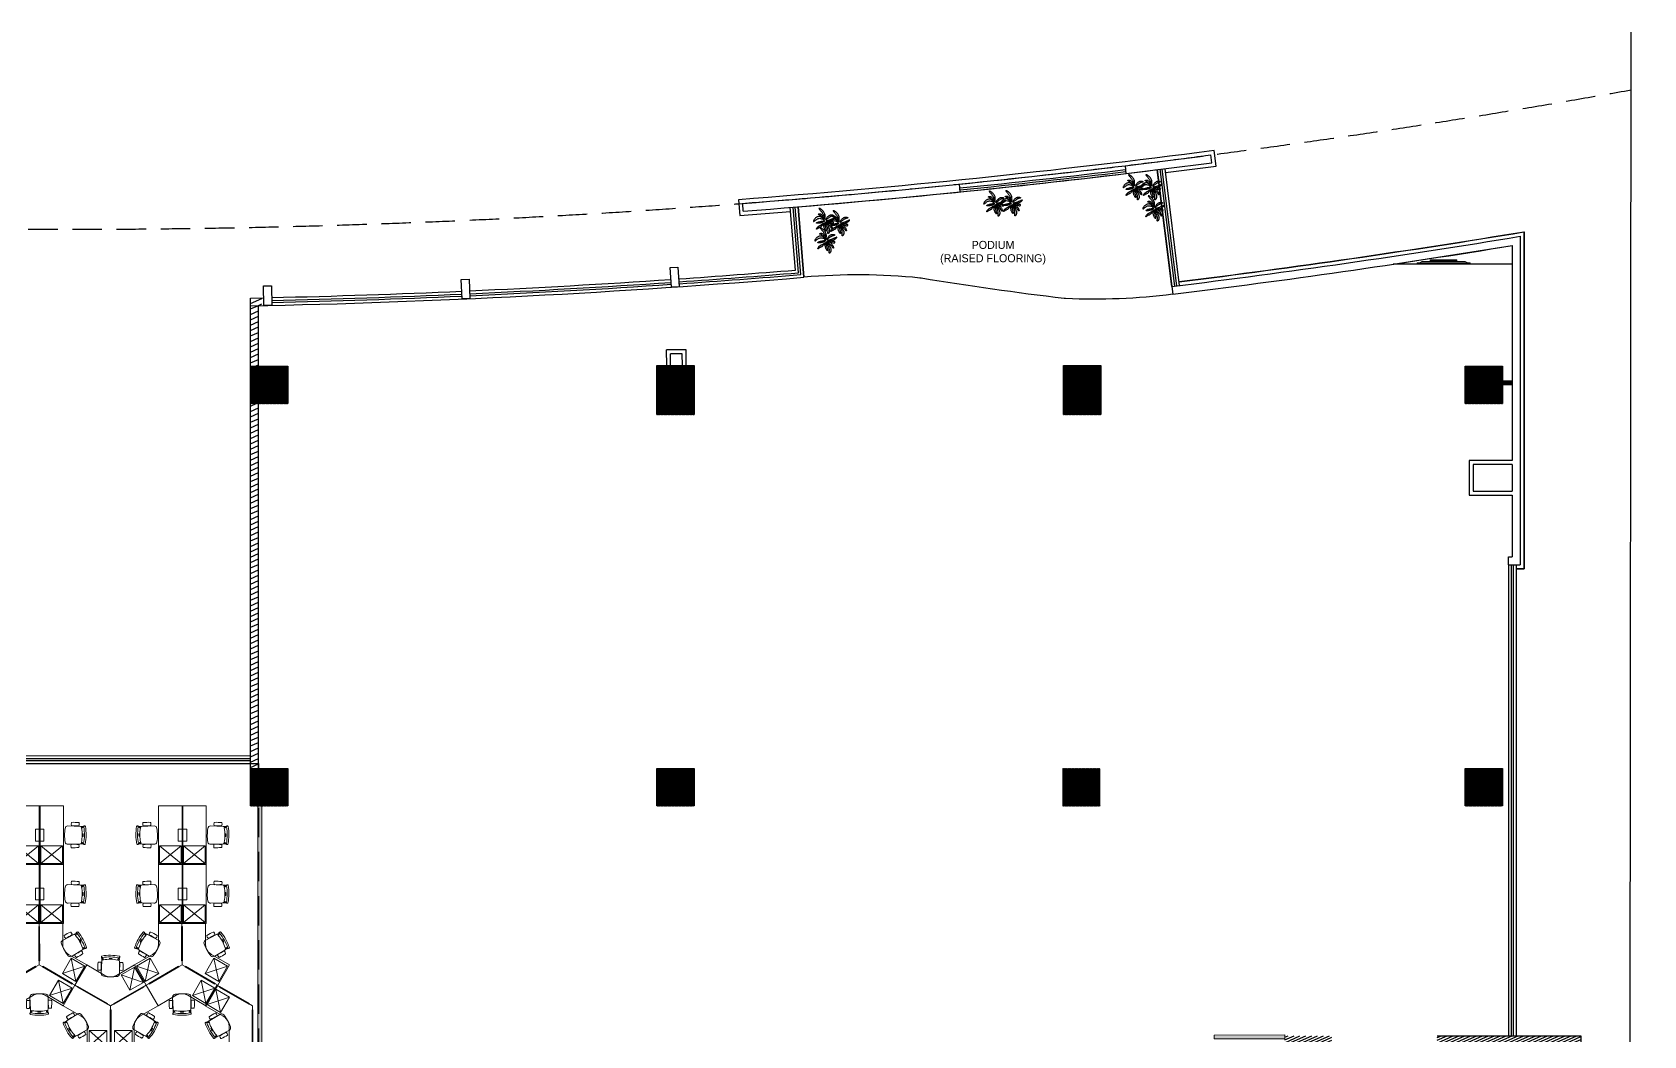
# Model space of a CAD drawing. Header units: millimetres. Extents: x -774950 to -670403, y -1165325 to -1109738.
# Drawn here: x -711468 to -670403, y -1135600 to -1110031 of the extents above; entities that cross this region are included whole.
import ezdxf

# ---------------------------------------------------------------- set-up
doc = ezdxf.new("R2010")
doc.units = ezdxf.units.MM
doc.header["$LTSCALE"] = 3000
doc.header["$MEASUREMENT"] = 0
doc.linetypes.add('HIDDEN', pattern=[0.375, 0.25, -0.125])
doc.linetypes.add('HIDDENX2', pattern=[0.75, 0.5, -0.25])
doc.layers.get('0').update_dxf_attribs({"linetype": 'CONTINUOUS'})
for name, color, linetype, lineweight in [('A-Bushes', 75, 'CONTINUOUS', 0), ('A-WALL', 26, 'CONTINUOUS', 25), ('AI-FURN', 7, 'CONTINUOUS', 20), ('I- FURN', 251, 'CONTINUOUS', 9), ('PR-HATCH', 8, 'CONTINUOUS', 0), ('T-LAYOUT', 7, 'CONTINUOUS', 13), ('TOA- AV', 7, 'CONTINUOUS', 9)]:
    doc.layers.add(name, color=color, linetype=linetype, lineweight=lineweight)
for name, color, linetype in [('acp', 185, 'CONTINUOUS'), ('CORE-COLUMN', 250, 'CONTINUOUS'), ('HATCH', 8, 'CONTINUOUS'), ('plant', 112, 'CONTINUOUS'), ('RADIUS', 8, 'HIDDEN'), ('SLABLINE', 3, 'CONTINUOUS'), ('STR_COL', 3, 'CONTINUOUS'), ('str_col_hatch', 8, 'CONTINUOUS'), ('WALL', 16, 'CONTINUOUS'), ('wall_hatch', 185, 'CONTINUOUS'), ('WIN', 5, 'CONTINUOUS')]:
    doc.layers.add(name, color=color, linetype=linetype)
doc.layers.add('PR-FULL HT', color=7, linetype='CONTINUOUS', lineweight=13, true_color=0x6e3e30)
doc.styles.add('CENTURY GOTHIC', font='GOTHIC.TTF')
pattern_1 = [(25, (-15832.223, -471116.0655), (-2.641364136, 5.66442367), [])]
pattern_2 = [(24.585875, (61101.65, -943474.8), (-52.007078, 113.667338), [])]

# ---------------------------------------------------------------- blocks, each defined once
blk = doc.blocks.new('vw layout final block')
at = {"layer": 'str_col_hatch', "linetype": 'Continuous'}
h = blk.add_hatch(dxfattribs=at)
h.set_pattern_fill('ANSI31', color=256, scale=50, angle=340, style=0)
h.set_pattern_definition(pattern_1)
h.paths.add_polyline_path([(-591286, -1025974), (-591286, -1026924), (-590336, -1026924), (-590336, -1025974)])
h.paths.add_polyline_path([(-579986, -1025974), (-580936, -1025974), (-580936, -1026924), (-579986, -1026924)])
h.paths.add_polyline_path([(-579986, -1036224), (-580936, -1036224), (-580936, -1037174), (-579986, -1037174)])
h.paths.add_polyline_path([(-590336, -1036224), (-591286, -1036224), (-591286, -1037174), (-590336, -1037174)])
h.paths.add_polyline_path([(-600786, -1036224), (-601636, -1036224), (-601636, -1037174), (-600786, -1037174)])
h.paths.add_polyline_path([(-600686, -1036224), (-600786, -1036224), (-600786, -1037174), (-600686, -1037174)])
h = blk.add_hatch(dxfattribs=at)
h.set_pattern_fill('ANSI31', color=256, scale=50, angle=340, style=0)
h.set_pattern_definition(pattern_1)
h.paths.add_polyline_path([(-569636, -1025959), (-570586, -1025959), (-570586, -1027209), (-569636, -1027209)])
h.paths.add_polyline_path([(-559270, -1025959), (-560220, -1025959), (-560220, -1027209), (-559270, -1027209)])
h.paths.add_polyline_path([(-549986, -1026924), (-549036, -1026924), (-549036, -1025974), (-549986, -1025974)])
h.paths.add_polyline_path([(-549986, -1037174), (-549036, -1037174), (-549036, -1036224), (-549986, -1036224)])
h.paths.add_polyline_path([(-560236, -1036224), (-560236, -1037174), (-559286, -1037174), (-559286, -1036224)])
h.paths.add_polyline_path([(-570586, -1036224), (-570586, -1037174), (-569636, -1037174), (-569636, -1036224)])
at = {"layer": 'str_col_hatch'}
h = blk.add_hatch(dxfattribs=at)
h.set_pattern_fill('ANSI31', color=256, scale=500, angle=-20.4141, style=0)
h.set_pattern_definition([(24.585875, (62065.74, -943474.8), (-26.003539, 56.833669), [])])
h.paths.add_polyline_path([(-553382, -1043234), (-553382, -1043034), (-554582, -1043034), (-554582, -1043234)])
h.paths.add_polyline_path([(-547036, -1043234), (-547036, -1043034), (-550696, -1043034), (-550696, -1043234)])
h.paths.add_polyline_path([(-547036, -1046774), (-547036, -1046574), (-550696, -1046574), (-550696, -1046774)])
h.paths.add_polyline_path([(-550703, -1046574), (-554582, -1046574), (-554582, -1046774), (-550703, -1046774)])
at = {"layer": 'wall_hatch'}
h = blk.add_hatch(dxfattribs=at)
h.set_pattern_fill('ANSI31', color=256, scale=1000, angle=-20.4141, style=0)
h.set_pattern_definition(pattern_2)
h.paths.add_polyline_path([(-580650, -1024231), (-580936, -1024237), (-580936, -1024437, 0.000319), (-580646, -1024431)])
h = blk.add_hatch(dxfattribs=at)
h.set_pattern_fill('ANSI31', color=256, scale=1000, angle=-20.4141, style=0)
h.set_pattern_definition(pattern_2)
h.paths.add_polyline_path([(-580736, -1024433, -0.00022), (-580936, -1024437), (-580936, -1025974), (-580736, -1025974)])
h.paths.add_polyline_path([(-580736, -1026924), (-580936, -1026924), (-580936, -1036224), (-580736, -1036224)])
at = {"layer": 'acp'}
for p, q in [((-548492, -1022554), (-548492, -1031128)), ((-548486, -1022547), (-548486, -1031134)), ((-548686, -1031128), (-548492, -1031128)), ((-548686, -1031134), (-548486, -1031134))]:
    blk.add_line(p, q, dxfattribs=at)
at = {"layer": 'acp', "elevation": 0}
blk.add_lwpolyline([(-557622, -1021041), (-556332, -1020876), (-556383, -1020479, -0.013516), (-568503, -1021733), (-568472, -1022132), (-567176, -1022030)], format="xyb", dxfattribs=at)
at = {"layer": 'acp'}
for radius, end in [(228600, 279.35267), (228606, 279.3509)]:
    blk.add_arc((-585636, -796986), radius, 277.12693, end, dxfattribs=at)
at = {"layer": 'CORE-COLUMN'}
blk.add_lwpolyline([(-550696, -1043034), (-547036, -1043034), (-547036, -1043234), (-547036, -1043234), (-550696, -1043234)], dxfattribs=at)
at = {"layer": 'HATCH', "linetype": 'Continuous'}
blk.add_lwpolyline([(-545798, -1069904), (-545779, -1043935), (-545435, -1043810), (-546122, -1043559), (-545778, -1043435), (-545759, -1017465)], dxfattribs=at)
at = {"layer": 'RADIUS', "linetype": 'HIDDEN'}
blk.add_arc((-585636, -796986), 225500, 258.03557, 280.18531, dxfattribs=at)
at = {"layer": 'SLABLINE'}
for p, q in [((-557460, -1023943), (-557833, -1020967)), ((-566984, -1021914), (-566837, -1023708)), ((-548886, -1031034), (-548886, -1043034)), ((-600686, -1036100), (-580936, -1036097))]:
    blk.add_line(p, q, dxfattribs=at)
for radius, start, end in [(225500, 275.79395, 276.87259), (227500, 271.18378, 274.7399)]:
    blk.add_arc((-585636, -796986), radius, start, end, dxfattribs=at)
at = {"layer": 'STR_COL'}
for points in [[(-580936, -1026924), (-580936, -1025974), (-579986, -1025974), (-579986, -1026924), (-580936, -1026924)], [(-570586, -1027209), (-570586, -1025959), (-569636, -1025959), (-569636, -1027209), (-570586, -1027209)], [(-560220, -1027209), (-560220, -1025959), (-559270, -1025959), (-559270, -1027209), (-560220, -1027209)], [(-549986, -1026924), (-549986, -1025974), (-549036, -1025974), (-549036, -1026924), (-549986, -1026924)], [(-580936, -1037174), (-580936, -1036224), (-579986, -1036224), (-579986, -1037174), (-580936, -1037174)], [(-570586, -1037174), (-570586, -1036224), (-569636, -1036224), (-569636, -1037174), (-570586, -1037174)], [(-549986, -1037174), (-549986, -1036224), (-549036, -1036224), (-549036, -1037174), (-549986, -1037174)]]:
    blk.add_lwpolyline(points, dxfattribs=at)
at = {"layer": 'WALL'}
for p, q in [((-558652, -1020865), (-558629, -1021064)), ((-556444, -1020790), (-556470, -1020591)), ((-562852, -1021533), (-562872, -1021334)), ((-568380, -1022025), (-568395, -1021826)), ((-548786, -1022900), (-548786, -1028381)), ((-548586, -1022665), (-548586, -1031034)), ((-570245, -1023463), (-570045, -1023450)), ((-570211, -1023962), (-570245, -1023463)), ((-570045, -1023450), (-570011, -1023948)), ((-580607, -1023930), (-580407, -1023926)), ((-580596, -1024430), (-580607, -1023930)), ((-580407, -1023926), (-580396, -1024425)), ((-575568, -1023762), (-575368, -1023753)), ((-575546, -1024262), (-575568, -1023762)), ((-575368, -1023753), (-575346, -1024253)), ((-570011, -1023948), (-570211, -1023962)), ((-557460, -1023943), (-557436, -1024142)), ((-580936, -1024237), (-580600, -1024230)), ((-580936, -1025974), (-580936, -1024237)), ((-580736, -1025974), (-580736, -1024433)), ((-580396, -1024425), (-580596, -1024430)), ((-575346, -1024253), (-575546, -1024262)), ((-569835, -1025558), (-570335, -1025560)), ((-570333, -1025960), (-570335, -1025560)), ((-569935, -1025658), (-570235, -1025660)), ((-570233, -1025960), (-570235, -1025660)), ((-569933, -1025958), (-569935, -1025658)), ((-569833, -1025958), (-569835, -1025558)), ((-580936, -1036224), (-580936, -1026924)), ((-580736, -1036224), (-580736, -1026924)), ((-549882, -1028381), (-549882, -1029258)), ((-548786, -1028381), (-549882, -1028381)), ((-548786, -1028481), (-549782, -1028481)), ((-549782, -1028481), (-549782, -1029158)), ((-548786, -1028481), (-548786, -1029158)), ((-549882, -1029258), (-548786, -1029258)), ((-549782, -1029158), (-548786, -1029158)), ((-548786, -1029258), (-548786, -1030834)), ((-548886, -1030834), (-548786, -1030834)), ((-548886, -1031034), (-548886, -1030834)), ((-548886, -1031034), (-548586, -1031034))]:
    blk.add_line(p, q, dxfattribs=at)
for radius, start, end in [(225500, 276.87259, 277.43156), (225700, 276.87259, 277.43156), (225500, 274.3849, 275.79395), (225700, 274.3849, 275.79395), (228700, 277.07684, 279.32315), (228900, 277.07684, 279.26421)]:
    blk.add_arc((-585636, -796986), radius, start, end, dxfattribs=at)
at = {"layer": 'WIN'}
for p, q in [((-557386, -1023934), (-557758, -1020957)), ((-557336, -1023928), (-557709, -1020951)), ((-557262, -1023919), (-557634, -1020942)), ((-567053, -1023525), (-567184, -1021930)), ((-566972, -1023593), (-567109, -1021924)), ((-566918, -1023639), (-567059, -1021920)), ((-548811, -1031034), (-548811, -1043034)), ((-548761, -1031034), (-548761, -1043034)), ((-548686, -1031034), (-548686, -1043034)), ((-600686, -1035900), (-580936, -1035897)), ((-600686, -1035975), (-580936, -1035972)), ((-600686, -1036025), (-580936, -1036022))]:
    blk.add_line(p, q, dxfattribs=at)
for radius, start, end in [(225600, 275.79395, 276.87259), (225650, 275.79395, 276.87259), (225700, 275.79395, 276.87259), (227300, 273.93832, 274.68953), (227375, 273.93832, 274.70843), (227425, 273.93833, 274.72102), (227300, 271.31994, 272.54218), (227375, 271.31989, 272.54218), (227300, 272.59259, 273.88776), (227375, 272.59257, 273.88774), (227425, 272.59256, 273.88773), (227425, 271.31987, 272.54218)]:
    blk.add_arc((-585636, -796986), radius, start, end, dxfattribs=at)
blk = doc.blocks.new('PLANTER')
at = {"layer": 'plant', "color": 95, "true_color": 0x33c744}
blk.add_line((4, 1.5), (0, 0), dxfattribs=at)
for points in [[(-12.9, -1.2), (-13.5, -1.7), (-14.1, -2.2), (-14.6, -2.6), (-14.9, -3.1), (-15.2, -3.5), (-15.4, -3.8), (-15.5, -4.1), (-15.4, -4.2), (-15.2, -4.2), (-14.8, -4.1), (-14.4, -3.9), (-13.9, -3.7), (-13.3, -3.4), (-12.7, -3.1), (-12, -2.8), (-11.4, -2.5), (-10.7, -2.2), (-10, -2), (-9.3, -1.8), (-8.7, -1.6), (-8, -1.4), (-7.3, -1.3), (-6.6, -1.1), (-5.9, -1), (-5.2, -0.8), (-4.5, -0.7), (-3.8, -0.6), (-3.3, -0.4), (-2.8, -0.3), (-2.4, -0.2), (-2.1, 0), (-2.1, 0.2), (-2.2, 0.3), (-2.4, 0.5), (-2.9, 0.7), (-3.4, 0.8), (-4.1, 1), (-4.8, 1.1), (-5.6, 1.1), (-6.5, 1.1), (-7.3, 1), (-8.2, 0.8), (-9, 0.6), (-9.9, 0.3), (-10.7, 0), (-11.5, -0.4), (-12.2, -0.8)], [(-6, 3.1), (-6.6, 3.6), (-7.1, 4), (-7.6, 4.5), (-8.1, 5), (-8.6, 5.5), (-9, 6.1), (-9.5, 6.8), (-9.9, 7.5), (-10.3, 8.2), (-10.7, 9.1), (-11.1, 9.9), (-11.4, 10.7), (-11.7, 11.4), (-11.9, 12), (-12, 12.4), (-12, 12.7), (-11.9, 12.8), (-11.7, 12.6), (-11.4, 12.4), (-11.1, 12), (-10.7, 11.4), (-10.2, 10.9), (-9.8, 10.3), (-9.3, 9.6), (-8.9, 9), (-8.4, 8.4), (-8, 7.8), (-7.5, 7.2), (-7.1, 6.6), (-6.6, 6), (-6.1, 5.4), (-5.5, 4.8), (-4.9, 4.2), (-4.3, 3.6), (-3.8, 3.1), (-3.2, 2.6), (-2.8, 2.1), (-2.4, 1.7), (-2.2, 1.5), (-2.2, 1.3), (-2.3, 1.2), (-2.6, 1.3), (-3, 1.4), (-3.5, 1.7), (-4.1, 2), (-4.7, 2.3), (-5.3, 2.7)], [(-3.4, 12.9), (-4, 13.4), (-4.7, 13.7), (-5.3, 14), (-5.9, 14.2), (-6.5, 14.4), (-7, 14.4), (-7.4, 14.5), (-7.6, 14.4), (-7.7, 14.3), (-7.7, 14.1), (-7.6, 13.9), (-7.3, 13.7), (-7, 13.3), (-6.7, 13), (-6.2, 12.6), (-5.8, 12.1), (-5.4, 11.6), (-5, 11.1), (-4.6, 10.5), (-4.2, 9.9), (-3.8, 9.2), (-3.4, 8.5), (-3, 7.8), (-2.6, 7), (-2.3, 6.2), (-1.9, 5.4), (-1.6, 4.6), (-1.3, 3.9), (-1.1, 3.3), (-0.8, 2.9), (-0.6, 2.6), (-0.5, 2.5), (-0.3, 2.6), (-0.3, 2.9), (-0.2, 3.3), (-0.2, 4), (-0.3, 4.7), (-0.4, 5.5), (-0.5, 6.3), (-0.6, 7.2), (-0.8, 8.1), (-1, 8.9), (-1.3, 9.7), (-1.6, 10.4), (-2, 11.2), (-2.4, 11.8), (-2.9, 12.4)], [(4.7, 9.4), (5.6, 10.3), (6.6, 10.9), (7.6, 11.5), (8.6, 12), (9.6, 12.4), (10.7, 12.7), (11.7, 13), (12.7, 13.1), (13.6, 13.2), (14.5, 13.3), (15.2, 13.3), (15.8, 13.2), (16.3, 13.1), (16.7, 13), (16.8, 12.8), (16.8, 12.6), (16.5, 12.4), (16.1, 12.2), (15.4, 11.9), (14.7, 11.6), (13.9, 11.3), (13.1, 11), (12.2, 10.7), (11.3, 10.4), (10.5, 10), (9.7, 9.7), (9, 9.3), (8.2, 8.9), (7.5, 8.5), (6.8, 8), (6.2, 7.5), (5.5, 6.8), (4.8, 6.2), (4.2, 5.4), (3.5, 4.8), (3, 4.1), (2.5, 3.6), (2, 3.2), (1.7, 3), (1.6, 3.1), (1.5, 3.4), (1.6, 4), (1.8, 4.7), (2.2, 5.6), (2.7, 6.6), (3.3, 7.6), (3.9, 8.5)], [(-9, -10.5), (-9.3, -10.9), (-9.5, -11.2), (-9.6, -11.5), (-9.6, -11.7), (-9.5, -11.9), (-9.3, -11.9), (-9, -11.9), (-8.6, -11.7), (-8, -11.4), (-7.4, -11.1), (-6.7, -10.6), (-6, -10.1), (-5.2, -9.5), (-4.5, -8.8), (-3.8, -8), (-3.1, -7.3), (-2.6, -6.4), (-2.1, -5.6), (-1.7, -4.8), (-1.4, -4.1), (-1.2, -3.4), (-1, -2.9), (-1, -2.5), (-1, -2.2), (-1.2, -2.2), (-1.5, -2.4), (-1.8, -2.7), (-2.2, -3.2), (-2.7, -3.7), (-3.2, -4.4), (-3.7, -5), (-4.4, -5.7), (-5, -6.4), (-5.7, -7.1), (-6.3, -7.7), (-7, -8.3), (-7.6, -8.9), (-8.1, -9.5), (-8.6, -10)], [(3.1, -13.8), (3.3, -14.3), (3.6, -14.8), (3.8, -15.3), (4, -15.7), (4.1, -16.1), (4.2, -16.3), (4.4, -16.5), (4.5, -16.4), (4.6, -16.2), (4.7, -15.9), (4.8, -15.4), (4.8, -14.8), (4.8, -14.2), (4.8, -13.5), (4.7, -12.8), (4.5, -12.1), (4.2, -11.4), (3.9, -10.7), (3.6, -10.1), (3.2, -9.5), (2.8, -8.9), (2.4, -8.3), (2, -7.7), (1.6, -7.1), (1.3, -6.4), (1, -5.8), (0.7, -5.2), (0.5, -4.7), (0.3, -4.2), (0.1, -4), (0, -3.8), (-0.1, -3.9), (-0.2, -4.2), (-0.2, -4.7), (-0.3, -5.4), (-0.2, -6.1), (-0.2, -6.9), (0, -7.8), (0.1, -8.6), (0.3, -9.4), (0.6, -10.1), (0.9, -10.8), (1.3, -11.3), (1.7, -11.9), (2, -12.4), (2.4, -12.8), (2.7, -13.3)], [(9.1, -8.3), (9.2, -8.1), (9.2, -7.8), (8.9, -7.3), (8.5, -6.7), (7.9, -6), (7.3, -5.2), (6.5, -4.5), (5.7, -3.7), (4.9, -3), (4.1, -2.3), (3.3, -1.7), (2.6, -1.1), (1.9, -0.7), (1.3, -0.4), (0.9, -0.3), (0.6, -0.3), (0.4, -0.4), (0.5, -0.8), (0.6, -1.3), (1, -1.8), (1.4, -2.5), (2, -3.2), (2.6, -4), (3.4, -4.7), (4.2, -5.5), (5.1, -6.2), (6, -6.8), (6.8, -7.4), (7.6, -7.8), (8.3, -8.2), (8.8, -8.3)]]:
    blk.add_lwpolyline(points, close=True, dxfattribs=at)
for points in [[(-4.3, 1), (-7.1, 1.6), (-9.2, 2.1), (-10.8, 2.6), (-11.9, 3), (-12.6, 3.4), (-13, 3.7), (-13.2, 4), (-13.2, 4.3), (-13.2, 4.6), (-13.2, 4.8), (-13.1, 5), (-13, 5.2), (-12.8, 5.3), (-12.6, 5.4), (-12.4, 5.4), (-12.2, 5.4), (-11.9, 5.3), (-11.6, 5.1), (-11.1, 4.8), (-10.3, 4.4), (-9.2, 3.9), (-7.8, 3.3), (-5.8, 2.6), (-3.4, 1.7)], [(0, 0), (2.1, 1.4), (4, 2.3), (5.7, 2.9), (7.2, 3.1), (8.5, 3), (9.6, 2.7), (10.6, 2.2), (11.4, 1.6), (12.1, 0.9), (12.8, 0.2), (13.3, -0.6), (13.7, -1.4), (14.1, -2.3), (14.4, -3.1), (14.6, -4), (14.7, -4.8), (14.8, -5.6), (14.8, -6.3), (14.8, -7), (14.7, -7.5), (14.6, -7.9), (14.5, -8.2), (14.3, -8.4), (14.2, -8.4), (14, -8.2), (13.7, -7.8), (13.5, -7.3), (13.3, -6.7), (13, -5.9), (12.6, -5.1), (12.3, -4.3), (11.9, -3.5), (11.5, -2.6), (11, -1.8), (10.3, -1.1), (9.5, -0.4), (8.5, 0.3), (7.3, 0.8), (5.8, 1.2), (4, 1.5)], [(1.9, 2), (5, 3.1), (7.6, 3.9), (9.5, 4.3), (10.9, 4.5), (11.9, 4.5), (12.6, 4.5), (13, 4.4), (13.2, 4.4), (13.2, 4.6), (13.2, 4.8), (13.1, 5.1), (12.9, 5.4), (12.6, 5.8), (12.2, 6.1), (11.7, 6.4), (11.2, 6.7), (10.7, 6.8), (10, 6.8), (9.2, 6.7), (8.2, 6.3), (7.1, 5.7), (5.6, 4.8), (3.9, 3.6), (1.9, 2)], [(-1.9, -0.6), (-4.4, -1.7), (-6.5, -2.7), (-8.2, -3.6), (-9.6, -4.4), (-10.7, -5.2), (-11.6, -5.9), (-12.3, -6.5), (-12.8, -7.2), (-13.2, -7.8), (-13.6, -8.3), (-13.9, -8.9), (-14.1, -9.5), (-14.3, -10), (-14.4, -10.5), (-14.5, -11), (-14.5, -11.4), (-14.5, -11.9), (-14.4, -12.3), (-14.4, -12.7), (-14.3, -13), (-14.2, -13.3), (-14, -13.5), (-13.9, -13.6), (-13.8, -13.6), (-13.6, -13.5), (-13.4, -13.3), (-13.3, -13), (-13.1, -12.6), (-12.9, -12.2), (-12.6, -11.7), (-12.4, -11.2), (-12.1, -10.6), (-11.8, -10.1), (-11.5, -9.5), (-11.2, -9), (-10.8, -8.4), (-10.3, -7.9), (-9.8, -7.3), (-9.2, -6.7), (-8.6, -6.2), (-7.8, -5.6), (-7, -5), (-6.1, -4.4), (-5.2, -3.7), (-4.4, -3), (-3.5, -2.3), (-2.7, -1.5), (-1.9, -0.6)]]:
    blk.add_lwpolyline(points, dxfattribs=at)
blk = doc.blocks.new('CHAIR - STEELCASE - LETSB')
at = {"layer": 'I- FURN'}
blk.add_lwpolyline([(-513, 242, 0.34479), (-528, 230, 0.096497), (-528, -218, 0.361045), (-516, -229), (-494, -229, 0.246071), (-466, -205, -0.226994), (-446, -191), (-440, -191, 0.417254), (-430, -177, -0.104406), (-430, 189, 0.398452), (-439, 204, -0.367565), (-466, 218, 0.274839), (-497, 242)], format="xyb", close=True, dxfattribs=at)
at = {"layer": 'I- FURN', "color": 24, "lineweight": 9}
for points in [[(-508, -229, 0.46809), (-488, -205, -0.090711), (-488, 218, 0.462177), (-507, 242, -100.177069)], [(-488, 217), (-478, 217, -0.321496), (-469, 210, 0.282757), (-430, 188, -1.025051)], [(-488, -205), (-478, -205, 0.321496), (-469, -198, -0.282757), (-430, -176, 1.025051)]]:
    blk.add_lwpolyline(points, format="xyb", dxfattribs=at)
at = {"layer": 'I- FURN', "color": 8, "lineweight": 5}
for points in [[(-471, -25, -0.007805), (-471, 37, -0.087218), (-470, 43, -0.229267), (-469, 43), (-466, 43, -0.210582), (-464, 38, 0.008162), (-464, -24, -0.166545), (-465, -31, -0.375811), (-466, -31), (-469, -31, -0.246214), (-471, -28, 0.024513), (-471, -25, -1.199362)], [(-446, -191), (-440, -191, 0.15219), (-410, -215, -0.211085), (-414, -217), (-459, -217, -0.414214), (-464, -212), (-464, -202)]]:
    blk.add_lwpolyline(points, format="xyb", dxfattribs=at)
blk.add_lwpolyline([(-464, 213, 0.188155), (-445, 203), (-439, 204, -0.15219), (-410, 229, 0.211085), (-414, 230), (-459, 229, 0.414214), (-464, 223)], format="xyb", close=True, dxfattribs=at)
at = {"layer": 'I- FURN'}
blk.add_lwpolyline([(-95, -229), (-390, -220, -0.232948), (-440, -191, 0.417374), (-430, -177, -0.10441), (-430, 189, 0.39834), (-439, 204, -0.21659), (-401, 231), (-78, 242, -0.366213), (-13, 173, -0.077985), (-14, -173, -0.376278), (-95, -229)], format="xyb", dxfattribs=at)
at = {"layer": 'I- FURN', "color": 24, "lineweight": 9}
for points in [[(-370, 258, -0.089353), (-370, 317, -0.334929), (-361, 325, -0.034973), (-180, 330, -0.382328), (-170, 321, -0.10237), (-170, 253, -0.318036), (-180, 244, -0.036857), (-361, 249, -0.333729)], [(-370, -242, 0.089353), (-370, -301, 0.334929), (-361, -309, 0.034973), (-180, -315, 0.382328), (-170, -305, 0.10237), (-170, -238, 0.318036), (-180, -229, 0.036857), (-361, -234, 0.333729)]]:
    blk.add_lwpolyline(points, format="xyb", close=True, dxfattribs=at)
at = {"layer": 'I- FURN', "color": 8, "lineweight": 5}
for points in [[(-216, 237), (-214, 243)], [(-184, 244), (-186, 238)], [(-218, -225), (-217, -228)], [(-188, -228), (-189, -226)]]:
    blk.add_lwpolyline(points, dxfattribs=at)
blk = doc.blocks.new('FURNITURE - WORKSTATION - 1500 x 675')
at = {"layer": 'I- FURN', "color": 8, "linetype": 'HIDDENX2'}
for p, q in [((25, -41), (475, -591)), ((475, -41), (25, -591))]:
    blk.add_line(p, q, dxfattribs=at)
at = {"layer": 'I- FURN', "color": 8}
for points in [[(0, -20), (1500, -20), (1500, 0), (0, 0)], [(600, -20), (600, -120), (900, -120), (900, -20)]]:
    blk.add_lwpolyline(points, close=True, dxfattribs=at)
at = {"layer": 'I- FURN'}
blk.add_lwpolyline([(0, -620), (1500, -620), (1500, -20), (0, -20)], close=True, dxfattribs=at)
at = {"layer": 'I- FURN', "color": 8, "linetype": 'HIDDENX2'}
blk.add_lwpolyline([(475, -41), (25, -41), (25, -591), (475, -591)], close=True, dxfattribs=at)
at = {"layer": 'I- FURN', "xscale": -1, "rotation": 269.3964648246712}
blk.add_blockref('CHAIR - STEELCASE - LETSB', (748, -645), dxfattribs=at)
blk = doc.blocks.new('PWP_120 Workstation_3PAX')
for points in [[(0, 0), (-525, -909), (-1045, -609), (-778, -148), (-757, -101), (-743, -52), (-739, 0), (-743, 52), (-757, 101), (-778, 148), (-1045, 609), (-525, 909), (0, 0)], [(0, 0), (1050, 0), (1050, 600), (518, 600), (466, 605), (416, 618), (369, 640), (327, 669), (290, 706), (261, 748), (-5, 1209), (-525, 909), (0, 0)], [(-495, 838), (-59, 82), (-41, 92), (-478, 848)], [(-478, 848), (-41, 92), (-59, 82), (-495, 838)], [(973, 10), (100, 10), (100, -10), (973, -10)], [(0, 0), (1050, 0), (1050, -600), (518, -600), (466, -605), (416, -618), (369, -640), (327, -669), (290, -706), (261, -748), (-5, -1209), (-525, -909), (0, 0)], [(-495, -838), (-59, -82), (-41, -92), (-478, -848)]]:
    blk.add_lwpolyline(points, close=True)
for points in [[(-525, 909), (-1045, 609)], [(-525, 909), (-5, 1209)], [(1050, 0), (1050, 600)], [(1050, 0), (1050, -600)], [(-525, -909), (-1045, -609)]]:
    blk.add_lwpolyline(points)
at = {"color": 8, "lineweight": 5}
for points in [[(623, 100), (623, 550), (1023, 550), (1023, 100)], [(-398, -490), (-788, -265), (-988, -611), (-598, -836)], [(623, -100), (623, -550), (1023, -550), (1023, -100)]]:
    blk.add_lwpolyline(points, close=True, dxfattribs=at)
for points in [[(1023, 550), (623, 100)], [(623, 550), (1023, 100)], [(-788, -265), (-598, -836)], [(1023, -550), (623, -100)], [(623, -550), (1023, -100)], [(-988, -611), (-398, -490)]]:
    blk.add_lwpolyline(points, dxfattribs=at)
at = {"xscale": -1, "rotation": 59.25252341733501}
blk.add_blockref('CHAIR - STEELCASE - LETSB', (369, 641), dxfattribs=at)
for p, rotation in [((-740, 1), 0.7474006020673192), ((369, -641), 120.747476582665)]:
    blk.add_blockref('CHAIR - STEELCASE - LETSB', p, dxfattribs=dict(rotation=rotation))
blk = doc.blocks.new('A$C60412B90')
at = {"layer": 'TOA- AV', "color": 6}
for p, q in [((-100, 55), (1343, 55)), ((-37, 55), (30, 91)), ((1280, 55), (1213, 91))]:
    blk.add_line(p, q, dxfattribs=at)
at = {"layer": 'TOA- AV', "color": 30, "true_color": 0xf8991e}
blk.add_line((257, 111), (987, 111), dxfattribs=at)
at = {"layer": 'TOA- AV', "color": 6}
for points in [[(1343, 55), (1343, 20), (-100, 20), (-100, 55)], [(30, 91), (1213, 91)]]:
    blk.add_lwpolyline(points, dxfattribs=at)
at = {"layer": 'TOA- AV', "color": 30, "true_color": 0xf8991e}
for points in [[(987, 111), (987, 131), (257, 131), (257, 111)], [(403, 91), (464, 91)], [(825, 91), (764, 91)]]:
    blk.add_lwpolyline(points, dxfattribs=at)
for points in [[(403, 111), (464, 111), (464, 91), (403, 91)], [(825, 111), (764, 111), (764, 91), (825, 91)]]:
    blk.add_lwpolyline(points, close=True, dxfattribs=at)
blk = doc.blocks.new('A$C36d04b36')
for points in [[(1050, 10), (0, 10), (0, 610), (532, 610), (584, 615), (634, 628), (681, 650), (723, 679), (760, 716), (789, 758), (1055, 1219), (1575, 919), (1050, 10)], [(1545, 848), (1109, 92), (1091, 102), (1528, 858)], [(77, 0), (950, 0), (950, 20), (77, 20)]]:
    blk.add_lwpolyline(points, close=True)
blk.add_lwpolyline([(0, 10), (0, 610)])
at = {"color": 8, "lineweight": 5}
blk.add_lwpolyline([(427, 110), (427, 560), (27, 560), (27, 110)], close=True, dxfattribs=at)
for points in [[(27, 560), (427, 110)], [(427, 560), (27, 110)]]:
    blk.add_lwpolyline(points, dxfattribs=at)
at = {"rotation": 300.7475600156515}
blk.add_blockref('CHAIR - STEELCASE - LETSB', (681, 651), dxfattribs=at)
blk = doc.blocks.new('*U445')
at = {"layer": 'PR-HATCH'}
h = blk.add_hatch(color=256, dxfattribs=at)
h.dxf.hatch_style = 1
h.paths.add_polyline_path([(-84698, -39967), (-84448, -39967), (-84448, -39867), (-84698, -39867)])
at = {"layer": 'PR-FULL HT', "elevation": 0}
blk.add_lwpolyline([(-84698, -39967), (-84448, -39967), (-84448, -39867), (-84698, -39867)], close=True, dxfattribs=at)
blk = doc.blocks.new('*U480')
at = {"layer": 'PR-HATCH'}
h = blk.add_hatch(color=256, dxfattribs=at)
h.dxf.hatch_style = 1
h.paths.add_polyline_path([(-89955, -39967), (-88155, -39967), (-88155, -39867), (-89955, -39867)])
at = {"layer": 'PR-FULL HT', "elevation": 0}
blk.add_lwpolyline([(-89955, -39967), (-88155, -39967), (-88155, -39867), (-89955, -39867)], close=True, dxfattribs=at)
blk = doc.blocks.new('*U483')
at = {"layer": 'PR-HATCH'}
h = blk.add_hatch(color=256, dxfattribs=at)
h.dxf.hatch_style = 1
h.paths.add_polyline_path([(-97676, -39967), (-88276, -39967), (-88276, -39867), (-97676, -39867)])
at = {"layer": 'PR-FULL HT', "elevation": 0}
blk.add_lwpolyline([(-97676, -39967), (-88276, -39967), (-88276, -39867), (-97676, -39867)], close=True, dxfattribs=at)

msp = doc.modelspace()

# ---------------------------------------------------------------- linework, layer by layer
at = {"layer": 'HATCH', "linetype": 'Continuous', "elevation": 0}
msp.add_lwpolyline([(-682403.7, -1116707.5, -0.043543), (-685135, -1116816.2, -0.0172562), (-685176.2, -1116812.8, -0.0121722), (-688812.7, -1116298, 0.0159083), (-688850.6, -1116292.9, 0.0473729), (-691805.3, -1116273.3), (-691952.5, -1114479.4, 0.0101732), (-682800.6, -1113532.3)], format="xyb", close=True, dxfattribs=at)
at = {"layer": 'HATCH', "linetype": 'Continuous'}
msp.add_lwpolyline([(-673754.2, -1115940.7), (-676791.6, -1115940.2), (-673754.2, -1115465.6)], close=True, dxfattribs=at)
at = {"layer": 'HATCH', "linetype": 'HIDDEN', "elevation": 0}
msp.add_lwpolyline([(-726581.2, -1128664.6), (-705704.3, -1128664.7), (-705704.2, -1137388.5), (-726581.2, -1137388.4)], close=True, dxfattribs=at)
at = {"layer": 'HATCH', "linetype": 'Continuous', "elevation": 0}
msp.add_lwpolyline([(-705904.2, -1128795.5), (-704954.2, -1128795.5), (-704954.2, -1129739.7), (-705904.2, -1129739.7)], close=True, dxfattribs=at)

# ---------------------------------------------------------------- block references
at = {"layer": 'A-Bushes', "lineweight": 5, "xscale": -16.84182381555803, "yscale": 16.84182381555804, "zscale": 16.84182381555804, "rotation": 330.566927736132}
for p in [(-683392.4, -1113987.4, 0), (-682949.9, -1113987.4, 0), (-686943.5, -1114403.1, 0), (-686516.7, -1114395.5, 0), (-682886.7, -1114527.2, 0), (-691279.8, -1114846.6, 0), (-690916.9, -1114905.6, 0), (-691246, -1115344.2, 0)]:
    msp.add_blockref('PLANTER', p, dxfattribs=at)
at = {"layer": 'A-WALL', "linetype": 'Continuous'}
msp.add_blockref('vw layout final block', (-124968, -92565.7, 0), dxfattribs=at)
at = {"layer": 'AI-FURN', "rotation": 329.9999348245536}
for p in [(-711288.8, -1133788.4, 0), (-707651.5, -1133788.4, 0)]:
    msp.add_blockref('PWP_120 Workstation_3PAX', p, dxfattribs=at)
at = {"layer": 'AI-FURN', "xscale": -1, "rotation": 89.99989850368377}
msp.add_blockref('PWP_120 Workstation_3PAX', (-709470.2, -1134838.4, 0), dxfattribs=at)
at = {"layer": 'AI-FURN', "linetype": 'Continuous', "xscale": -1, "rotation": 150.0001662402931}
msp.add_blockref('A$C36d04b36', (-706757.2, -1134304.8, 0), dxfattribs=at)
at = {"layer": 'I- FURN', "xscale": -1, "rotation": 270}
for p in [(-711268.8, -1131238.4, 0), (-707631.5, -1131238.4, 0), (-711268.8, -1132738.4, 0), (-707631.5, -1132738.4, 0)]:
    msp.add_blockref('FURNITURE - WORKSTATION - 1500 x 675', p, dxfattribs=at)
at = {"layer": 'I- FURN', "rotation": 90.00000000000001}
for p in [(-711288.8, -1131238.4, 0), (-707651.5, -1131238.4, 0), (-711288.8, -1132738.4, 0), (-707651.5, -1132738.4, 0)]:
    msp.add_blockref('FURNITURE - WORKSTATION - 1500 x 675', p, dxfattribs=at)
at = {"layer": 'PR-FULL HT', "xscale": -1}
for name, p, rotation in [('*U445', (-758458.5, -1079060, 0), 0.00847720679549191), ('*U483', (-745569.9, -1227421.2, 0), 90.0084772067954), ('*U480', (-769514.4, -1095726.3, 0), 0.008477206795411973)]:
    msp.add_blockref(name, p, dxfattribs=dict(at, rotation=rotation))
at = {"layer": 'TOA- AV', "color": 0, "xscale": -0.9355509355510148, "yscale": 0.9355509355510148, "zscale": 0.9355509355510148}
msp.add_blockref('A$C60412B90', (-674923.1, -1115956.6), dxfattribs=at)

# ---------------------------------------------------------------- texts
at = {"layer": 'T-LAYOUT', "insert": (-686985, -1115347.2), "char_height": 203.971, "width": 3253.053, "attachment_point": 2, "style": 'CENTURY GOTHIC'}
msp.add_mtext('{\\C0;PODIUM\\P(RAISED FLOORING)}', dxfattribs=at)

doc.saveas('drawing.dxf')
